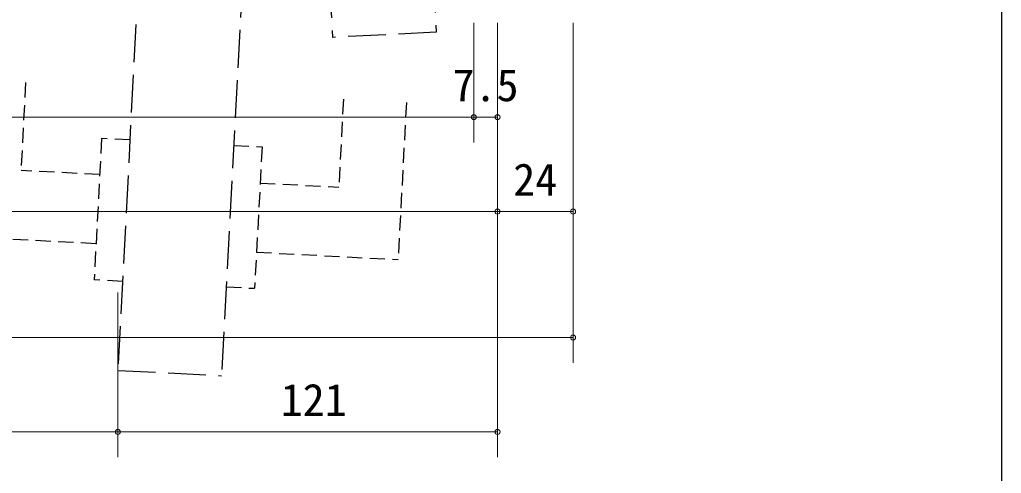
# Model space of a CAD drawing. Units: millimetres at full size. Extents: x -800 to 800, y -560 to 560.
# Drawn here: x -159.6 to 152, y -379.1 to -235 of the extents above; entities that cross this region are included whole.
import ezdxf
from ezdxf.enums import TextEntityAlignment as Align

# ---------------------------------------------------------------- set-up
doc = ezdxf.new("R2010")
doc.units = ezdxf.units.MM
doc.header["$LTSCALE"] = 4
doc.header["$PDMODE"] = 32
doc.header["$PDSIZE"] = 1.6
doc.linetypes.add('DASHED1', pattern=[1.8, 1.2, -0.6])
doc.linetypes.add('DASHED3', pattern=[4, 3, -1])
doc.layers.add('0-0', color=7, linetype='Continuous', lineweight=25)
doc.layers.add('2-0', color=4, linetype='Continuous', lineweight=9)
doc.styles.add('ＭＳ ゴシック', font='')
doc.styles.get('ＭＳ ゴシック').set_extended_font_data('MS Gothic')

msp = doc.modelspace()

# ---------------------------------------------------------------- linework, layer by layer
at = {"layer": '0-0'}
msp.add_line((152, -44), (152, -444), dxfattribs=at)
at = {"layer": '2-0', "color": 7, "linetype": 'DASHED3', "lineweight": 25}
for p, q in [((-35.832, -76.923), (-27.342, -238.927)), ((-81.325, -78.478), (-95.457, -348.129)), ((-68.787, -78.65), (-60.297, -240.654)), ((-27.342, -238.927), (-60.297, -240.654))]:
    msp.add_line(p, q, dxfattribs=at)
at = {"layer": '2-0'}
for p, q in [((-15.411, -273.978), (-15.411, -235.978)), ((-7.912, -273.978), (-7.912, -235.978)), ((-7.912, -303.978), (-7.912, -235.978)), ((16.087, -303.978), (16.087, -235.978)), ((-612.92, -265.978), (-15.411, -265.978)), ((-15.411, -265.978), (-7.912, -265.978)), ((-617.918, -295.978), (-7.912, -295.978)), ((-7.912, -295.978), (16.087, -295.978)), ((16.087, -343.978), (16.087, -295.978)), ((-7.912, -373.978), (-7.912, -303.978)), ((-128.412, -373.978), (-128.412, -321.668)), ((-641.916, -335.978), (16.087, -335.978)), ((-641.916, -365.978), (-131.964, -365.978)), ((-131.964, -365.978), (-7.912, -365.978))]:
    msp.add_line(p, q, dxfattribs=at)
at = {"layer": '2-0', "color": 7, "linetype": 'DASHED1', "lineweight": 25}
for p, q in [((-157.666, -254.946), (-159.131, -282.907)), ((-56.804, -260.232), (-58.27, -288.193)), ((-36.832, -261.278), (-39.448, -311.21)), ((-133.564, -272.731), (-135.919, -317.67)), ((-124.576, -273.202), (-133.564, -272.731)), ((-91.621, -274.93), (-82.633, -275.401)), ((-82.633, -275.401), (-84.989, -320.339)), ((-134.165, -284.216), (-159.131, -282.907)), ((-83.235, -286.885), (-58.27, -288.193)), ((-135.317, -306.186), (-180.255, -303.83)), ((-84.387, -308.855), (-39.448, -311.21)), ((-126.931, -318.141), (-135.919, -317.67)), ((-93.976, -319.868), (-84.989, -320.339))]:
    msp.add_line(p, q, dxfattribs=at)
at = {"layer": '2-0', "color": 7, "linetype": 'DASHED3', "lineweight": 25}
msp.add_lwpolyline([(-114.28, -76.75), (-128.412, -346.402), (-95.457, -348.129)], dxfattribs=at)
at = {"layer": '2-0'}
for p in [(-15.411, -265.978), (-7.912, -265.978), (-7.912, -295.978), (16.087, -295.978), (16.087, -335.978), (-128.412, -365.978), (-7.912, -365.978)]:
    msp.add_point(p, dxfattribs=at)

# ---------------------------------------------------------------- texts
at = {"layer": '2-0', "color": 7, "style": 'ＭＳ ゴシック'}
for s, p in [('7.5', (-22.162, -263.978)), ('24', (-2.912, -293.978)), ('121', (-76.719, -363.978))]:
    msp.add_text(s, height=10.26, dxfattribs=at).set_placement(p, align=Align.BOTTOM_LEFT)

doc.saveas('drawing.dxf')
